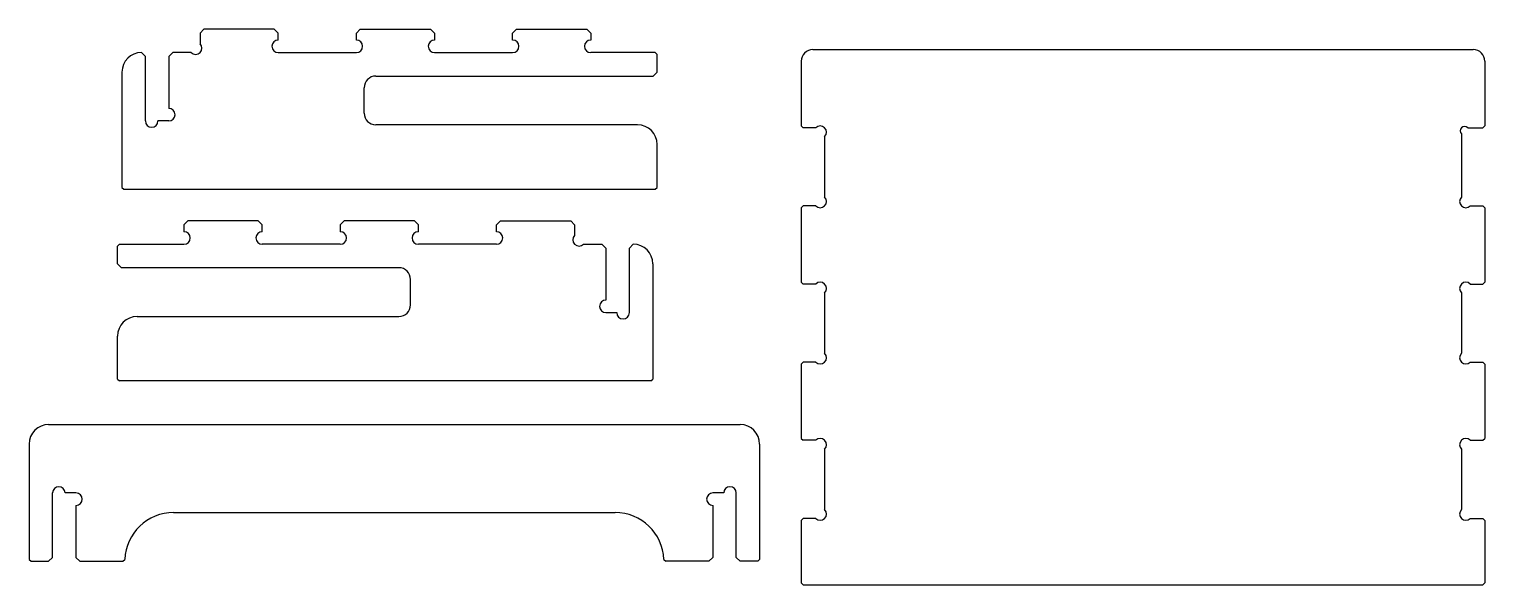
# Model space of a CAD drawing. Extents: x 18 to 763, y 17 to 302.
import ezdxf

# ---------------------------------------------------------------- set-up
doc = ezdxf.new("R2010")
doc.units = 0
doc.header["$LTSCALE"] = 12.7
doc.layers.add('VISIBLE', color=7, linetype='CONTINUOUS')

msp = doc.modelspace()

# ---------------------------------------------------------------- linework, layer by layer
at = {"layer": 'VISIBLE'}
for p, q in [((107.46, 301.6), (105.46, 299.6)), ((105.46, 299.6), (105.46, 294.12)), ((143.46, 301.6), (107.46, 301.6)), ((145.46, 299.6), (143.46, 301.6)), ((145.46, 296), (145.46, 299.6)), ((187.46, 301.6), (185.46, 299.6)), ((185.46, 296), (185.46, 299.6)), ((187.46, 301.6), (223.46, 301.6)), ((225.46, 299.6), (223.46, 301.6)), ((225.46, 299.6), (225.46, 296)), ((267.46, 301.6), (265.46, 299.6)), ((265.46, 296), (265.46, 299.6)), ((267.46, 301.6), (303.46, 301.6)), ((305.46, 299.6), (303.46, 301.6)), ((305.46, 299.6), (305.46, 296)), ((419.21, 291.13), (757.21, 291.13)), ((77.46, 287.6), (75.46, 289.6)), ((77.46, 254.6), (77.46, 287.6)), ((91.46, 289.6), (89.46, 287.6)), ((89.46, 287.6), (89.46, 261)), ((100.93, 289.6), (91.46, 289.6)), ((145.46, 289.6), (185.46, 289.6)), ((225.46, 289.6), (265.46, 289.6)), ((338.46, 289.6), (305.46, 289.6)), ((339.46, 288.6), (338.46, 289.6)), ((339.46, 279.6), (339.46, 288.6)), ((413.21, 285.13), (413.21, 252.13)), ((763.21, 285.13), (763.21, 252.13)), ((65.46, 279.6), (65.46, 220.6)), ((195.46, 277.6), (337.46, 277.6)), ((337.46, 277.6), (339.46, 279.6)), ((189.46, 258.6), (189.46, 271.6)), ((89.46, 254.6), (83.86, 254.6)), ((329.46, 252.6), (195.46, 252.6)), ((413.21, 252.13), (414.21, 251.13)), ((420.68, 251.13), (414.21, 251.13)), ((425.21, 215.65), (425.21, 246.6)), ((751.21, 247.93), (751.21, 215.65)), ((754.41, 251.13), (762.21, 251.13)), ((762.21, 251.13), (763.21, 252.13)), ((339.46, 220.6), (339.46, 242.6)), ((65.46, 220.6), (66.46, 219.6)), ((66.46, 219.6), (338.46, 219.6)), ((338.46, 219.6), (339.46, 220.6)), ((414.21, 211.13), (413.21, 210.13)), ((413.21, 210.13), (413.21, 172.13)), ((420.68, 211.13), (414.21, 211.13)), ((755.73, 211.13), (762.21, 211.13)), ((763.21, 210.13), (762.21, 211.13)), ((763.21, 210.13), (763.21, 172.13)), ((99.21, 203.49), (97.21, 201.49)), ((97.21, 201.49), (97.21, 197.89)), ((135.21, 203.49), (99.21, 203.49)), ((137.21, 201.49), (135.21, 203.49)), ((137.21, 197.89), (137.21, 201.49)), ((179.21, 203.49), (177.21, 201.49)), ((177.21, 201.49), (177.21, 197.89)), ((215.21, 203.49), (179.21, 203.49)), ((217.21, 201.49), (215.21, 203.49)), ((217.21, 197.89), (217.21, 201.49)), ((259.21, 203.49), (257.21, 201.49)), ((257.21, 197.89), (257.21, 201.49)), ((259.21, 203.49), (295.21, 203.49)), ((297.21, 201.49), (295.21, 203.49)), ((297.21, 201.49), (297.21, 196.01)), ((64.21, 191.49), (63.21, 190.49)), ((63.21, 181.49), (63.21, 190.49)), ((64.21, 191.49), (97.21, 191.49)), ((177.21, 191.49), (137.21, 191.49)), ((257.21, 191.49), (217.21, 191.49)), ((301.73, 191.49), (311.21, 191.49)), ((313.21, 189.49), (311.21, 191.49)), ((313.21, 189.49), (313.21, 162.89)), ((327.21, 191.49), (325.21, 189.49)), ((325.21, 156.49), (325.21, 189.49)), ((63.21, 181.49), (65.21, 179.49)), ((207.21, 179.49), (65.21, 179.49)), ((337.21, 181.49), (337.21, 122.49)), ((213.21, 160.49), (213.21, 173.49)), ((413.21, 172.13), (414.21, 171.13)), ((762.21, 171.13), (763.21, 172.13)), ((420.68, 171.13), (414.21, 171.13)), ((425.21, 135.65), (425.21, 166.6)), ((751.21, 166.6), (751.21, 135.65)), ((755.73, 171.13), (762.21, 171.13)), ((73.21, 154.49), (207.21, 154.49)), ((313.21, 156.49), (318.81, 156.49)), ((63.21, 122.49), (63.21, 144.49)), ((414.21, 131.13), (413.21, 130.13)), ((413.21, 130.13), (413.21, 92.13)), ((420.68, 131.13), (414.21, 131.13)), ((755.73, 131.13), (762.21, 131.13)), ((763.21, 130.13), (762.21, 131.13)), ((763.21, 130.13), (763.21, 92.13)), ((63.21, 122.49), (64.21, 121.49)), ((336.21, 121.49), (64.21, 121.49)), ((336.21, 121.49), (337.21, 122.49)), ((27.93, 99.18), (381.93, 99.18)), ((413.21, 92.13), (414.21, 91.13)), ((420.68, 91.13), (414.21, 91.13)), ((755.73, 91.13), (762.21, 91.13)), ((762.21, 91.13), (763.21, 92.13)), ((17.93, 89.18), (17.93, 30.18)), ((391.93, 89.18), (391.93, 30.18)), ((425.21, 55.65), (425.21, 86.6)), ((751.21, 86.6), (751.21, 55.65)), ((29.93, 31.18), (29.93, 64.18)), ((41.93, 64.18), (36.33, 64.18)), ((373.53, 64.18), (367.93, 64.18)), ((379.93, 31.18), (379.93, 64.18)), ((41.93, 57.78), (41.93, 31.18)), ((91.93, 54.18), (317.93, 54.18)), ((367.93, 57.78), (367.93, 31.18)), ((414.21, 51.13), (413.21, 50.13)), ((413.21, 50.13), (413.21, 18.13)), ((420.68, 51.13), (414.21, 51.13)), ((755.73, 51.13), (762.21, 51.13)), ((763.21, 50.13), (762.21, 51.13)), ((763.21, 50.13), (763.21, 18.13)), ((17.93, 30.18), (18.93, 29.18)), ((27.93, 29.18), (29.93, 31.18)), ((41.93, 31.18), (43.93, 29.18)), ((65.95, 29.18), (66.95, 30.14)), ((342.91, 30.14), (343.91, 29.18)), ((365.93, 29.18), (367.93, 31.18)), ((379.93, 31.18), (381.93, 29.18)), ((390.93, 29.18), (391.93, 30.18)), ((18.93, 29.18), (27.93, 29.18)), ((43.93, 29.18), (65.95, 29.18)), ((365.93, 29.18), (343.91, 29.18)), ((390.93, 29.18), (381.93, 29.18)), ((413.21, 18.13), (414.21, 17.13)), ((414.21, 17.13), (762.21, 17.13)), ((762.21, 17.13), (763.21, 18.13))]:
    msp.add_line(p, q, dxfattribs=at)
for centre, radius, start, end in [((103.2, 291.86), 3.2, 225, 45), ((145.46, 292.8), 3.2, 90, 270), ((185.46, 292.8), 3.2, 270, 90), ((225.46, 292.8), 3.2, 90, 270), ((265.46, 292.8), 3.2, 270, 90), ((305.46, 292.8), 3.2, 90, 270), ((419.21, 285.13), 6, 90, 180), ((757.21, 285.13), 6, 0, 90), ((75.46, 279.6), 10, 90, 180), ((195.46, 271.6), 6, 90, 180), ((89.46, 257.8), 3.2, 270, 90), ((80.66, 254.6), 3.2, 180, 360), ((195.46, 258.6), 6, 180, 270), ((329.46, 242.6), 10, 360, 90), ((422.94, 248.86), 3.2, 315, 135), ((752.81, 249.53), 2.26, 45, 225), ((422.94, 213.39), 3.2, 225, 45), ((753.47, 213.39), 3.2, 135, 315), ((97.21, 194.69), 3.2, 270, 90), ((137.21, 194.69), 3.2, 90, 270), ((177.21, 194.69), 3.2, 270, 90), ((217.21, 194.69), 3.2, 90, 270), ((257.21, 194.69), 3.2, 270, 90), ((299.47, 193.75), 3.2, 135, 315), ((327.21, 181.49), 10, 0, 90), ((207.21, 173.49), 6, 0, 90), ((422.94, 168.86), 3.2, 315, 135), ((753.47, 168.86), 3.2, 45, 225), ((207.21, 160.49), 6, 270, 0), ((313.21, 159.69), 3.2, 90, 270), ((73.21, 144.49), 10, 90, 180), ((322.01, 156.49), 3.2, 180, 0), ((422.94, 133.39), 3.2, 225, 45), ((753.47, 133.39), 3.2, 135, 315), ((27.93, 89.18), 10, 90, 180), ((381.93, 89.18), 10, 0, 90), ((422.94, 88.86), 3.2, 315, 135), ((753.47, 88.86), 3.2, 45, 225), ((33.13, 64.18), 3.2, 0, 180), ((376.73, 64.18), 3.2, 0, 180), ((41.93, 60.98), 3.2, 270, 90), ((367.93, 60.98), 3.2, 90, 270), ((91.93, 29.18), 25, 90, 177.79577), ((317.93, 29.18), 25, 2.20423, 90), ((422.94, 53.39), 3.2, 225, 45), ((753.47, 53.39), 3.2, 135, 315)]:
    msp.add_arc(centre, radius, start, end, dxfattribs=at)

doc.saveas('drawing.dxf')
